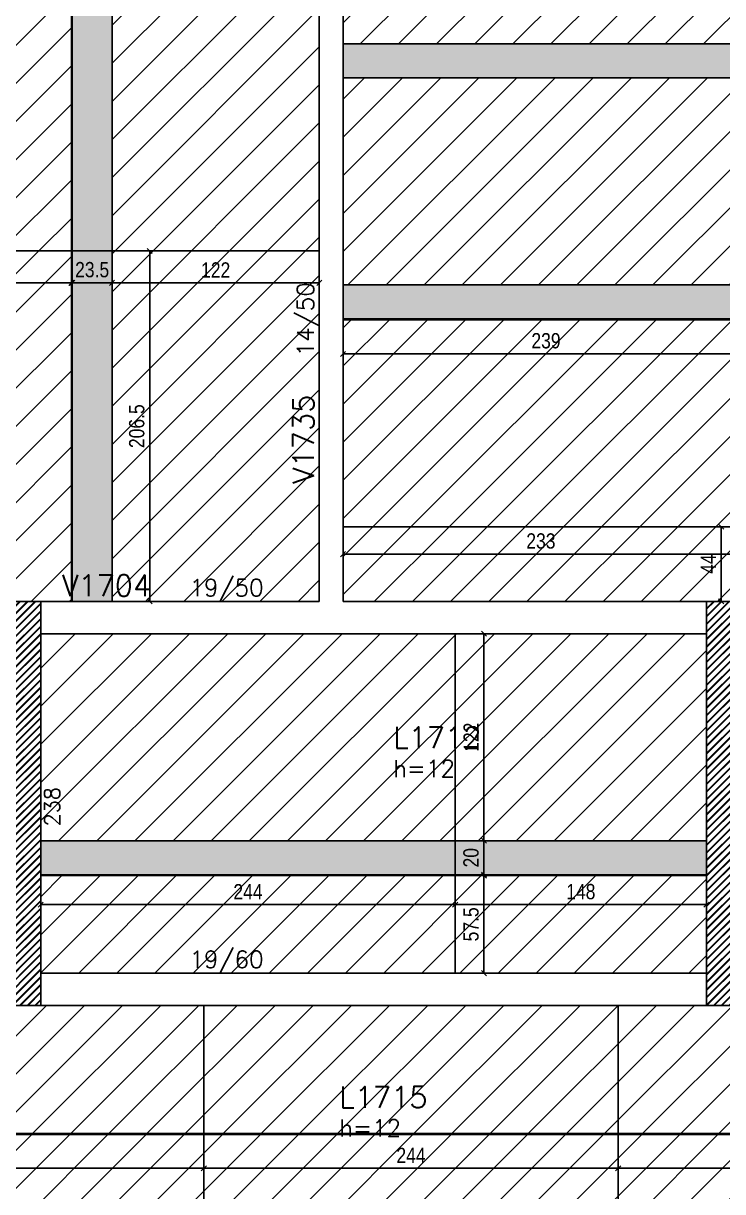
# Model space of a CAD drawing. Extents: x 1860 to 8661, y -614 to 3008.
# Drawn here: x 4649 to 5060, y 1275 to 1963 of the extents above; entities that cross this region are included whole.
import ezdxf

# ---------------------------------------------------------------- set-up
doc = ezdxf.new("R2010")
doc.units = 0
for name, color, linetype in [('COTA', 241, 'Continuous'), ('F-LAJES-DIM', 2, 'Continuous'), ('F-LAJES-NOME', 4, 'Continuous'), ('F-PILARES-DIM', 172, 'Continuous'), ('F-PILARES-HACH', 174, 'Continuous'), ('F-PILARES-S', 170, 'Continuous'), ('F-VIGAS', 3, 'Continuous'), ('F-VIGAS-DIM', 2, 'Continuous'), ('F-VIGAS-NOME', 4, 'Continuous'), ('Painéis', 200, 'Continuous')]:
    doc.layers.add(name, color=color, linetype=linetype)
doc.layers.add('Hachura', color=251, linetype='Continuous', lineweight=9)
doc.styles.add('COTA TECNICA-50', font='techl___.ttf', dxfattribs={"height": 9})
doc.styles.add('MCP', font='romans.shx')
doc.dimstyles.new('COTA PAINEL-50', dxfattribs={"dimtxt": 9, "dimasz": 3, "dimexe": 3, "dimexo": 3, "dimgap": 3, "dimtad": 1, "dimdec": 1, "dimzin": 12, "dimdsep": 46, "dimtxsty": 'COTA TECNICA-50', "dimblk1": 'OBLIQUE', "dimblk2": 'OBLIQUE', "dimsah": 1, "dimcen": 0.9, "dimclrd": 4, "dimclre": 4, "dimclrt": 240, "dimadec": 1, "dimazin": 3, "dimtfac": 1, "dimtdec": 1, "dimtmove": 0, "dimatfit": 3, "dimfxl": 1, "dimtolj": 1, "dimtzin": 12, "dimarcsym": 0})
pattern_1 = [(45, (4454.8736, 10738.8875), (-2.245064, 2.245064), [])]
pattern_2 = [(45, (4454.8736, 738.8875), (-2.245064, 2.245064), [])]

# ---------------------------------------------------------------- blocks, each defined once
blk = doc.blocks.new('_Oblique')
at = {"color": 0, "linetype": 'ByBlock', "lineweight": -2}
blk.add_line((-0.5, -0.5), (0.5, 0.5), dxfattribs=at)
blk = doc.blocks.new('*D1100')
at = {"layer": 'COTA', "color": 4, "lineweight": -2, "transparency": 16777216}
for p, q in [((4658.87, 1457.89), (4658.87, 1440.79)), ((4902.87, 1457.89), (4902.87, 1440.79)), ((4658.87, 1443.79), (4902.87, 1443.79))]:
    blk.add_line(p, q, dxfattribs=at)
at = {"layer": 'Defpoints', "color": 0, "transparency": 16777216}
for p in [(4658.87, 1460.89), (4902.87, 1460.89), (4902.87, 1443.79)]:
    blk.add_point(p, dxfattribs=at)
at = {"layer": 'COTA', "color": 4, "lineweight": -2, "transparency": 16777216, "xscale": 3, "yscale": 3, "zscale": 3, "rotation": 180}
blk.add_blockref('_Oblique', (4658.87, 1443.79), dxfattribs=at)
at = {"layer": 'COTA', "color": 4, "lineweight": -2, "transparency": 16777216, "xscale": 3, "yscale": 3, "zscale": 3}
blk.add_blockref('_Oblique', (4902.87, 1443.79), dxfattribs=at)
at = {"layer": 'COTA', "color": 240, "transparency": 16777216, "insert": (4780.87, 1451.36), "char_height": 9, "attachment_point": 5, "style": 'COTA TECNICA-50'}
blk.add_mtext('\\A1;244', dxfattribs=at)
blk = doc.blocks.new('*D1101')
at = {"layer": 'COTA', "color": 4, "lineweight": -2, "transparency": 16777216}
for p, q in [((4902.87, 1457.89), (4902.87, 1440.79)), ((5050.87, 1457.89), (5050.87, 1440.79)), ((4902.87, 1443.79), (5050.87, 1443.79))]:
    blk.add_line(p, q, dxfattribs=at)
at = {"layer": 'Defpoints', "color": 0, "transparency": 16777216}
for p in [(4902.87, 1460.89), (5050.87, 1460.89), (5050.87, 1443.79)]:
    blk.add_point(p, dxfattribs=at)
at = {"layer": 'COTA', "color": 4, "lineweight": -2, "transparency": 16777216, "xscale": 3, "yscale": 3, "zscale": 3, "rotation": 180}
blk.add_blockref('_Oblique', (4902.87, 1443.79), dxfattribs=at)
at = {"layer": 'COTA', "color": 4, "lineweight": -2, "transparency": 16777216, "xscale": 3, "yscale": 3, "zscale": 3}
blk.add_blockref('_Oblique', (5050.87, 1443.79), dxfattribs=at)
at = {"layer": 'COTA', "color": 240, "transparency": 16777216, "insert": (4976.87, 1451.38), "char_height": 9, "attachment_point": 5, "style": 'COTA TECNICA-50'}
blk.add_mtext('\\A1;148', dxfattribs=at)
blk = doc.blocks.new('*D1102')
at = {"layer": 'COTA', "color": 4, "lineweight": -2, "transparency": 16777216}
for p, q in [((4905.87, 1460.89), (4922.84, 1460.89)), ((4919.84, 1403.39), (4919.84, 1460.89)), ((4905.87, 1403.39), (4922.84, 1403.39))]:
    blk.add_line(p, q, dxfattribs=at)
at = {"layer": 'Defpoints', "color": 0, "transparency": 16777216}
for p in [(4902.87, 1460.89), (4919.84, 1460.89), (4902.87, 1403.39)]:
    blk.add_point(p, dxfattribs=at)
at = {"layer": 'COTA', "color": 4, "lineweight": -2, "transparency": 16777216, "xscale": 3, "yscale": 3, "zscale": 3}
for p, rotation in [((4919.84, 1460.89), 90), ((4919.84, 1403.39), 270)]:
    blk.add_blockref('_Oblique', p, dxfattribs=dict(at, rotation=rotation))
at = {"layer": 'COTA', "color": 240, "transparency": 16777216, "insert": (4912.24, 1432.14), "char_height": 9, "attachment_point": 5, "rotation": 90, "style": 'COTA TECNICA-50'}
blk.add_mtext('\\A1;57.5', dxfattribs=at)
blk = doc.blocks.new('*D1103')
at = {"layer": 'COTA', "color": 4, "lineweight": -2, "transparency": 16777216}
for p, q in [((4905.87, 1481.39), (4922.84, 1481.39)), ((4919.84, 1461.39), (4919.84, 1481.39)), ((4905.87, 1461.39), (4922.84, 1461.39))]:
    blk.add_line(p, q, dxfattribs=at)
at = {"layer": 'Defpoints', "color": 0, "transparency": 16777216}
for p in [(4902.87, 1481.39), (4919.84, 1481.39), (4902.87, 1461.39)]:
    blk.add_point(p, dxfattribs=at)
at = {"layer": 'COTA', "color": 4, "lineweight": -2, "transparency": 16777216, "xscale": 3, "yscale": 3, "zscale": 3}
for p, rotation in [((4919.84, 1481.39), 90), ((4919.84, 1461.39), 270)]:
    blk.add_blockref('_Oblique', p, dxfattribs=dict(at, rotation=rotation))
at = {"layer": 'COTA', "color": 240, "transparency": 16777216, "insert": (4912.25, 1471.39), "char_height": 9, "attachment_point": 5, "rotation": 90, "style": 'COTA TECNICA-50'}
blk.add_mtext('\\A1;20', dxfattribs=at)
blk = doc.blocks.new('*D1104')
at = {"layer": 'COTA', "color": 4, "lineweight": -2, "transparency": 16777216}
for p, q in [((4905.87, 1603.39), (4922.84, 1603.39)), ((4919.84, 1481.39), (4919.84, 1603.39)), ((4905.87, 1481.39), (4922.84, 1481.39))]:
    blk.add_line(p, q, dxfattribs=at)
at = {"layer": 'Defpoints', "color": 0, "transparency": 16777216}
for p in [(4902.87, 1603.39), (4919.84, 1603.39), (4902.87, 1481.39)]:
    blk.add_point(p, dxfattribs=at)
at = {"layer": 'COTA', "color": 4, "lineweight": -2, "transparency": 16777216, "xscale": 3, "yscale": 3, "zscale": 3}
for p, rotation in [((4919.84, 1603.39), 90), ((4919.84, 1481.39), 270)]:
    blk.add_blockref('_Oblique', p, dxfattribs=dict(at, rotation=rotation))
at = {"layer": 'COTA', "color": 240, "transparency": 16777216, "insert": (4912.29, 1542.39), "char_height": 9, "attachment_point": 5, "rotation": 90, "style": 'COTA TECNICA-50'}
blk.add_mtext('\\A1;122', dxfattribs=at)
blk = doc.blocks.new('*D1078')
at = {"layer": 'COTA', "color": 4, "lineweight": -2, "transparency": 16777216}
for p, q in [((4554.87, 1825.89), (4554.87, 1807.12)), ((4676.87, 1825.89), (4676.87, 1807.12)), ((4554.87, 1810.12), (4676.87, 1810.12))]:
    blk.add_line(p, q, dxfattribs=at)
at = {"layer": 'Defpoints', "color": 0, "transparency": 16777216}
for p in [(4554.87, 1828.89), (4676.87, 1828.89), (4676.87, 1810.12)]:
    blk.add_point(p, dxfattribs=at)
at = {"layer": 'COTA', "color": 4, "lineweight": -2, "transparency": 16777216, "xscale": 3, "yscale": 3, "zscale": 3, "rotation": 180}
blk.add_blockref('_Oblique', (4554.87, 1810.12), dxfattribs=at)
at = {"layer": 'COTA', "color": 4, "lineweight": -2, "transparency": 16777216, "xscale": 3, "yscale": 3, "zscale": 3}
blk.add_blockref('_Oblique', (4676.87, 1810.12), dxfattribs=at)
at = {"layer": 'COTA', "color": 240, "transparency": 16777216, "insert": (4615.87, 1817.67), "char_height": 9, "attachment_point": 5, "style": 'COTA TECNICA-50'}
blk.add_mtext('\\A1;122', dxfattribs=at)
blk = doc.blocks.new('*D1079')
at = {"layer": 'COTA', "color": 4, "lineweight": -2, "transparency": 16777216}
for p, q in [((4677.37, 1825.89), (4677.37, 1807.12)), ((4700.87, 1825.89), (4700.87, 1807.12)), ((4677.37, 1810.12), (4700.87, 1810.12))]:
    blk.add_line(p, q, dxfattribs=at)
at = {"layer": 'Defpoints', "color": 0, "transparency": 16777216}
for p in [(4677.37, 1828.89), (4700.87, 1828.89), (4700.87, 1810.12)]:
    blk.add_point(p, dxfattribs=at)
at = {"layer": 'COTA', "color": 4, "lineweight": -2, "transparency": 16777216, "xscale": 3, "yscale": 3, "zscale": 3, "rotation": 180}
blk.add_blockref('_Oblique', (4677.37, 1810.12), dxfattribs=at)
at = {"layer": 'COTA', "color": 4, "lineweight": -2, "transparency": 16777216, "xscale": 3, "yscale": 3, "zscale": 3}
blk.add_blockref('_Oblique', (4700.87, 1810.12), dxfattribs=at)
at = {"layer": 'COTA', "color": 240, "transparency": 16777216, "insert": (4689.12, 1817.81), "char_height": 9, "attachment_point": 5, "style": 'COTA TECNICA-50'}
blk.add_mtext('\\A1;23.5', dxfattribs=at)
blk = doc.blocks.new('*D1080')
at = {"layer": 'COTA', "color": 4, "lineweight": -2, "transparency": 16777216}
for p, q in [((4700.87, 1825.89), (4700.87, 1807.12)), ((4822.87, 1825.89), (4822.87, 1807.12)), ((4700.87, 1810.12), (4822.87, 1810.12))]:
    blk.add_line(p, q, dxfattribs=at)
at = {"layer": 'Defpoints', "color": 0, "transparency": 16777216}
for p in [(4700.87, 1828.89), (4822.87, 1828.89), (4822.87, 1810.12)]:
    blk.add_point(p, dxfattribs=at)
at = {"layer": 'COTA', "color": 4, "lineweight": -2, "transparency": 16777216, "xscale": 3, "yscale": 3, "zscale": 3, "rotation": 180}
blk.add_blockref('_Oblique', (4700.87, 1810.12), dxfattribs=at)
at = {"layer": 'COTA', "color": 4, "lineweight": -2, "transparency": 16777216, "xscale": 3, "yscale": 3, "zscale": 3}
blk.add_blockref('_Oblique', (4822.87, 1810.12), dxfattribs=at)
at = {"layer": 'COTA', "color": 240, "transparency": 16777216, "insert": (4761.87, 1817.67), "char_height": 9, "attachment_point": 5, "style": 'COTA TECNICA-50'}
blk.add_mtext('\\A1;122', dxfattribs=at)
blk = doc.blocks.new('*D1125')
at = {"layer": 'COTA', "color": 4, "lineweight": -2, "transparency": 16777216}
for p, q in [((4703.87, 1828.89), (4726.01, 1828.89)), ((4723.01, 1622.39), (4723.01, 1828.89)), ((4703.87, 1622.39), (4726.01, 1622.39))]:
    blk.add_line(p, q, dxfattribs=at)
at = {"layer": 'Defpoints', "color": 0, "transparency": 16777216}
for p in [(4700.87, 1828.89), (4723.01, 1828.89), (4700.87, 1622.39)]:
    blk.add_point(p, dxfattribs=at)
at = {"layer": 'COTA', "color": 4, "lineweight": -2, "transparency": 16777216, "xscale": 3, "yscale": 3, "zscale": 3}
for p, rotation in [((4723.01, 1828.89), 90), ((4723.01, 1622.39), 270)]:
    blk.add_blockref('_Oblique', p, dxfattribs=dict(at, rotation=rotation))
at = {"layer": 'COTA', "color": 240, "transparency": 16777216, "insert": (4715.41, 1725.64), "char_height": 9, "attachment_point": 5, "rotation": 90, "style": 'COTA TECNICA-50'}
blk.add_mtext('\\A1;206.5', dxfattribs=at)
blk = doc.blocks.new('*D1119')
at = {"layer": 'COTA', "color": 4, "lineweight": -2, "transparency": 16777216}
for p, q in [((4836.87, 1785.39), (4836.87, 1765.21)), ((5075.87, 1785.39), (5075.87, 1765.21)), ((4836.87, 1768.21), (5075.87, 1768.21))]:
    blk.add_line(p, q, dxfattribs=at)
at = {"layer": 'Defpoints', "color": 0, "transparency": 16777216}
for p in [(4836.87, 1788.39), (5075.87, 1788.39), (5075.87, 1768.21)]:
    blk.add_point(p, dxfattribs=at)
at = {"layer": 'COTA', "color": 4, "lineweight": -2, "transparency": 16777216, "xscale": 3, "yscale": 3, "zscale": 3, "rotation": 180}
blk.add_blockref('_Oblique', (4836.87, 1768.21), dxfattribs=at)
at = {"layer": 'COTA', "color": 4, "lineweight": -2, "transparency": 16777216, "xscale": 3, "yscale": 3, "zscale": 3}
blk.add_blockref('_Oblique', (5075.87, 1768.21), dxfattribs=at)
at = {"layer": 'COTA', "color": 240, "transparency": 16777216, "insert": (4956.37, 1775.93), "char_height": 9, "attachment_point": 5, "style": 'COTA TECNICA-50'}
blk.add_mtext('\\A1;239', dxfattribs=at)
blk = doc.blocks.new('*D1122')
at = {"layer": 'COTA', "color": 4, "lineweight": -2, "transparency": 16777216}
for p, q in [((4836.87, 1663.39), (4836.87, 1647.25)), ((5069.87, 1663.39), (5069.87, 1647.25)), ((4836.87, 1650.25), (5069.87, 1650.25))]:
    blk.add_line(p, q, dxfattribs=at)
at = {"layer": 'Defpoints', "color": 0, "transparency": 16777216}
for p in [(4836.87, 1666.39), (5069.87, 1666.39), (5069.87, 1650.25)]:
    blk.add_point(p, dxfattribs=at)
at = {"layer": 'COTA', "color": 4, "lineweight": -2, "transparency": 16777216, "xscale": 3, "yscale": 3, "zscale": 3, "rotation": 180}
blk.add_blockref('_Oblique', (4836.87, 1650.25), dxfattribs=at)
at = {"layer": 'COTA', "color": 4, "lineweight": -2, "transparency": 16777216, "xscale": 3, "yscale": 3, "zscale": 3}
blk.add_blockref('_Oblique', (5069.87, 1650.25), dxfattribs=at)
at = {"layer": 'COTA', "color": 240, "transparency": 16777216, "insert": (4953.37, 1657.95), "char_height": 9, "attachment_point": 5, "style": 'COTA TECNICA-50'}
blk.add_mtext('\\A1;233', dxfattribs=at)
blk = doc.blocks.new('*D1123')
at = {"layer": 'COTA', "color": 4, "lineweight": -2, "transparency": 16777216}
for p, q in [((5066.87, 1666.39), (5056.53, 1666.39)), ((5059.53, 1666.39), (5059.53, 1622.39)), ((5066.87, 1622.39), (5056.53, 1622.39))]:
    blk.add_line(p, q, dxfattribs=at)
at = {"layer": 'Defpoints', "color": 0, "transparency": 16777216}
for p in [(5069.87, 1666.39), (5059.53, 1622.39), (5069.87, 1622.39)]:
    blk.add_point(p, dxfattribs=at)
at = {"layer": 'COTA', "color": 4, "lineweight": -2, "transparency": 16777216, "xscale": 3, "yscale": 3, "zscale": 3}
for p, rotation in [((5059.53, 1666.39), 90), ((5059.53, 1622.39), 270)]:
    blk.add_blockref('_Oblique', p, dxfattribs=dict(at, rotation=rotation))
at = {"layer": 'COTA', "color": 240, "transparency": 16777216, "insert": (5051.97, 1644.39), "char_height": 9, "attachment_point": 5, "rotation": 90, "style": 'COTA TECNICA-50'}
blk.add_mtext('\\A1;44', dxfattribs=at)
blk = doc.blocks.new('*D1236')
at = {"layer": 'COTA', "color": 4, "lineweight": -2, "transparency": 16777216}
blk.add_line((4510.87, 1288.46), (4754.87, 1288.46), dxfattribs=at)
at = {"layer": 'Defpoints', "color": 0, "transparency": 16777216}
for p in [(4510.87, 1288.46), (4754.87, 1288.46), (4754.87, 1288.46)]:
    blk.add_point(p, dxfattribs=at)
at = {"layer": 'COTA', "color": 4, "lineweight": -2, "transparency": 16777216, "xscale": 3, "yscale": 3, "zscale": 3, "rotation": 180}
blk.add_blockref('_Oblique', (4510.87, 1288.46), dxfattribs=at)
at = {"layer": 'COTA', "color": 4, "lineweight": -2, "transparency": 16777216, "xscale": 3, "yscale": 3, "zscale": 3}
blk.add_blockref('_Oblique', (4754.87, 1288.46), dxfattribs=at)
at = {"layer": 'COTA', "color": 240, "transparency": 16777216, "insert": (4632.87, 1296.02), "char_height": 9, "attachment_point": 5, "style": 'COTA TECNICA-50'}
blk.add_mtext('\\A1;244', dxfattribs=at)
blk = doc.blocks.new('*D1237')
at = {"layer": 'COTA', "color": 4, "lineweight": -2, "transparency": 16777216}
blk.add_line((4754.87, 1288.46), (4998.87, 1288.46), dxfattribs=at)
at = {"layer": 'Defpoints', "color": 0, "transparency": 16777216}
for p in [(4754.87, 1288.46), (4998.87, 1288.46), (4998.87, 1288.46)]:
    blk.add_point(p, dxfattribs=at)
at = {"layer": 'COTA', "color": 4, "lineweight": -2, "transparency": 16777216, "xscale": 3, "yscale": 3, "zscale": 3, "rotation": 180}
blk.add_blockref('_Oblique', (4754.87, 1288.46), dxfattribs=at)
at = {"layer": 'COTA', "color": 4, "lineweight": -2, "transparency": 16777216, "xscale": 3, "yscale": 3, "zscale": 3}
blk.add_blockref('_Oblique', (4998.87, 1288.46), dxfattribs=at)
at = {"layer": 'COTA', "color": 240, "transparency": 16777216, "insert": (4876.87, 1296.02), "char_height": 9, "attachment_point": 5, "style": 'COTA TECNICA-50'}
blk.add_mtext('\\A1;244', dxfattribs=at)
blk = doc.blocks.new('*D1238')
at = {"layer": 'COTA', "color": 4, "lineweight": -2, "transparency": 16777216}
blk.add_line((4998.87, 1288.46), (5242.87, 1288.46), dxfattribs=at)
at = {"layer": 'Defpoints', "color": 0, "transparency": 16777216}
for p in [(4998.87, 1288.46), (5242.87, 1288.46), (5242.87, 1288.46)]:
    blk.add_point(p, dxfattribs=at)
at = {"layer": 'COTA', "color": 4, "lineweight": -2, "transparency": 16777216, "xscale": 3, "yscale": 3, "zscale": 3, "rotation": 180}
blk.add_blockref('_Oblique', (4998.87, 1288.46), dxfattribs=at)
at = {"layer": 'COTA', "color": 4, "lineweight": -2, "transparency": 16777216, "xscale": 3, "yscale": 3, "zscale": 3}
blk.add_blockref('_Oblique', (5242.87, 1288.46), dxfattribs=at)
at = {"layer": 'COTA', "color": 240, "transparency": 16777216, "insert": (5120.87, 1296.02), "char_height": 9, "attachment_point": 5, "style": 'COTA TECNICA-50'}
blk.add_mtext('\\A1;244', dxfattribs=at)

msp = doc.modelspace()

# ---------------------------------------------------------------- hatches: boundary and pattern name
at = {"layer": 'F-PILARES-HACH', "linetype": 'Continuous'}
h = msp.add_hatch(dxfattribs=at)
h.set_pattern_fill('ANSI31', color=256, style=0)
h.set_pattern_definition(pattern_1)
h.paths.add_polyline_path([(4658.87, 1384.39), (4658.87, 1622.39), (4393.87, 1622.39), (4393.87, 1603.39), (4639.87, 1603.39), (4639.87, 1403.39), (4420.87, 1403.39), (4420.87, 1384.39)], flags=16)
h = msp.add_hatch(dxfattribs=at)
h.set_pattern_fill('ANSI31', color=256, style=0)
h.set_pattern_definition(pattern_2)
h.paths.add_polyline_path([(4658.87, 1384.39), (4658.87, 1622.39), (4393.87, 1622.39), (4393.87, 1603.39), (4639.87, 1603.39), (4639.87, 1403.39), (4420.87, 1403.39), (4420.87, 1384.39)], flags=16)
h = msp.add_hatch(dxfattribs=at)
h.set_pattern_fill('ANSI31', color=256, style=0)
h.set_pattern_definition(pattern_1)
h.paths.add_polyline_path([(5050.87, 1384.39), (5069.87, 1384.39), (5069.87, 1622.39), (5050.87, 1622.39)], flags=16)
h = msp.add_hatch(dxfattribs=at)
h.set_pattern_fill('ANSI31', color=256, style=0)
h.set_pattern_definition(pattern_2)
h.paths.add_polyline_path([(5050.87, 1384.39), (5069.87, 1384.39), (5069.87, 1622.39), (5050.87, 1622.39)], flags=16)
at = {"layer": 'Hachura', "linetype": 'ByBlock'}
h = msp.add_hatch(dxfattribs=at)
h.set_pattern_fill('ANSI31', color=256, scale=5)
h.paths.add_polyline_path([(4534.87, 2072.89), (4412.87, 2072.89), (4412.87, 1828.89), (4534.87, 1828.89)])
h.paths.add_polyline_path([(4676.87, 2072.89), (4554.87, 2072.89), (4554.87, 1828.89), (4676.87, 1828.89)])
h.paths.add_polyline_path([(4700.87, 1828.89), (4822.87, 1828.89), (4822.87, 2072.89), (4797.87, 2072.89), (4700.87, 2072.89)])
h.paths.add_polyline_path([(4822.87, 1828.89), (4700.87, 1828.89), (4700.87, 1622.39), (4822.87, 1622.39)])
h = msp.add_hatch(color=256, dxfattribs=at)
h.dxf.hatch_style = 1
h.paths.add_polyline_path([(4554.87, 2072.89), (4534.87, 2072.89), (4534.87, 2053.39), (4554.87, 2053.39)])
h.paths.add_polyline_path([(4554.87, 2053.39), (4534.87, 2053.39), (4534.87, 2034.39), (4554.87, 2034.39)])
h.paths.add_polyline_path([(4554.87, 2034.39), (4534.87, 2034.39), (4534.87, 1828.89), (4554.87, 1828.89)])
h.paths.add_polyline_path([(4554.87, 1828.89), (4534.87, 1828.89), (4534.87, 1622.39), (4554.87, 1622.39)])
h.paths.add_polyline_path([(4700.87, 1828.89), (4677.37, 1828.89), (4677.37, 1622.39), (4700.87, 1622.39)])
h.paths.add_polyline_path([(4700.87, 2034.39), (4677.37, 2034.39), (4677.37, 1828.89), (4700.87, 1828.89)])
h.paths.add_polyline_path([(4700.87, 2053.39), (4677.37, 2053.39), (4677.37, 2034.39), (4700.87, 2034.39)])
h.paths.add_polyline_path([(4700.87, 2072.89), (4677.37, 2072.89), (4677.37, 2053.39), (4700.87, 2053.39)])
h = msp.add_hatch(dxfattribs=at)
h.set_pattern_fill('ANSI31', color=256, scale=5)
h.paths.add_polyline_path([(5075.87, 1950.89), (5075.87, 2072.89), (4876.87, 2072.89), (4836.87, 2072.89), (4836.87, 1950.89)])
h.paths.add_polyline_path([(5075.87, 2072.89), (5075.87, 1950.89), (5319.87, 1950.89), (5319.87, 2072.89)])
h.paths.add_polyline_path([(5563.87, 1950.89), (5563.87, 2039.39), (5563.87, 2072.89), (5319.87, 2072.89), (5319.87, 1950.89)])
h.paths.add_polyline_path([(5319.87, 1930.89), (5319.87, 1808.89), (5563.87, 1808.89), (5563.87, 1930.89)])
h.paths.add_polyline_path([(5319.87, 1930.89), (5075.87, 1930.89), (5075.87, 1808.89), (5319.87, 1808.89)])
h.paths.add_polyline_path([(5075.87, 1930.89), (4836.87, 1930.89), (4836.87, 1808.89), (5075.87, 1808.89)])
h.paths.add_polyline_path([(5075.87, 1788.39), (4836.87, 1788.39), (4836.87, 1666.39), (5075.87, 1666.39)])
h.paths.add_polyline_path([(5075.87, 1788.39), (5075.87, 1666.39), (5319.87, 1666.39), (5319.87, 1788.39)])
h.paths.add_polyline_path([(5191.87, 1646.39), (5191.87, 1567.39), (5319.87, 1567.39), (5319.87, 1646.39)])
h.paths.add_polyline_path([(5563.87, 1646.39), (5319.87, 1646.39), (5319.87, 1567.39), (5563.87, 1567.39)])
h.paths.add_polyline_path([(5563.87, 1666.39), (5563.87, 1788.39), (5319.87, 1788.39), (5319.87, 1666.39)])
at = {"layer": 'Hachura'}
h = msp.add_hatch(color=256, dxfattribs=at)
h.dxf.hatch_style = 1
h.paths.add_polyline_path([(4836.87, 1950.89), (4836.87, 1930.89), (5075.87, 1930.89), (5075.87, 1950.89)])
h.paths.add_polyline_path([(5075.87, 1788.89), (5075.87, 1808.89), (4836.87, 1808.89), (4836.87, 1788.89)])
h.paths.add_polyline_path([(5319.87, 1788.89), (5319.87, 1808.89), (5075.87, 1808.89), (5075.87, 1788.89)])
h.paths.add_polyline_path([(5319.87, 1930.89), (5319.87, 1950.89), (5075.87, 1950.89), (5075.87, 1930.89)])
h.paths.add_polyline_path([(5319.87, 1950.89), (5319.87, 1930.89), (5563.87, 1930.89), (5563.87, 1950.89)])
h.paths.add_polyline_path([(5319.87, 1808.89), (5319.87, 1788.89), (5563.87, 1788.89), (5563.87, 1808.89)])
h.paths.add_polyline_path([(5563.87, 1646.39), (5563.87, 1666.39), (5319.87, 1666.39), (5319.87, 1646.39)])
h.paths.add_polyline_path([(5191.87, 1666.39), (5191.87, 1646.39), (5319.87, 1646.39), (5319.87, 1666.39)])
h.paths.add_polyline_path([(5069.87, 1666.39), (5069.87, 1646.39), (5191.87, 1646.39), (5191.87, 1666.39)])
at = {"layer": 'Hachura', "linetype": 'ByBlock'}
h = msp.add_hatch(dxfattribs=at)
h.set_pattern_fill('ANSI31', color=256, scale=5)
h.paths.add_polyline_path([(4412.87, 1622.39), (4534.87, 1622.39), (4534.87, 1828.89), (4412.87, 1828.89)])
h.paths.add_polyline_path([(4534.87, 1622.39), (4554.87, 1622.39), (4554.87, 1828.89), (4534.87, 1828.89)])
h.paths.add_polyline_path([(4676.87, 1828.89), (4554.87, 1828.89), (4554.87, 1622.39), (4658.87, 1622.39), (4676.87, 1622.39)])
h.paths.add_polyline_path([(4836.87, 1666.39), (4836.87, 1622.39), (5050.87, 1622.39), (5069.87, 1622.39), (5069.87, 1666.39)])
h.paths.add_polyline_path([(5069.87, 1646.39), (5069.87, 1622.39), (5069.87, 1567.39), (5191.87, 1567.39), (5191.87, 1646.39)])
h = msp.add_hatch(dxfattribs=at)
h.set_pattern_fill('ANSI31', color=256, scale=5)
h.paths.add_polyline_path([(4902.87, 1481.39), (4902.87, 1603.39), (4829.87, 1603.39), (4658.87, 1603.39), (4658.87, 1481.39)])
h.paths.add_polyline_path([(5050.87, 1481.39), (5050.87, 1603.39), (4902.87, 1603.39), (4902.87, 1481.39)])
h.paths.add_polyline_path([(4902.87, 1460.89), (4902.87, 1403.39), (5050.87, 1403.39), (5050.87, 1460.89)])
h.paths.add_polyline_path([(4902.87, 1403.39), (4902.87, 1460.89), (4658.87, 1460.89), (4658.87, 1403.39)])
h = msp.add_hatch(color=256, dxfattribs=at)
h.dxf.hatch_style = 1
h.paths.add_polyline_path([(4902.87, 1481.39), (4658.87, 1481.39), (4658.87, 1461.39), (4902.87, 1461.39)])
h.paths.add_polyline_path([(5050.87, 1481.39), (4902.87, 1481.39), (4902.87, 1461.39), (5050.87, 1461.39)])
h = msp.add_hatch(dxfattribs=at)
h.set_pattern_fill('ANSI31', color=256, scale=5)
h.paths.add_polyline_path([(5486.87, 1308.39), (5486.87, 1232.39), (5730.87, 1232.39), (5730.87, 1308.39)])
h.paths.add_polyline_path([(5730.87, 1308.89), (5730.87, 1384.39), (5486.87, 1384.39), (5486.87, 1308.89)])
h.paths.add_polyline_path([(5486.87, 1308.89), (5486.87, 1384.39), (5242.87, 1384.39), (5242.87, 1308.89)])
h.paths.add_polyline_path([(5385.87, 1232.39), (5486.87, 1232.39), (5486.87, 1308.39), (5242.87, 1308.39), (5242.87, 1232.39)])
h.paths.add_polyline_path([(4998.87, 1308.39), (4998.87, 1232.39), (5050.87, 1232.39), (5069.87, 1232.39), (5242.87, 1232.39), (5242.87, 1308.39)])
h.paths.add_polyline_path([(5242.87, 1308.89), (5242.87, 1384.39), (5069.87, 1384.39), (5050.87, 1384.39), (4998.87, 1384.39), (4998.87, 1308.89)])
h.paths.add_polyline_path([(4998.87, 1384.39), (4754.87, 1384.39), (4754.87, 1308.89), (4998.87, 1308.89)])
h.paths.add_polyline_path([(4900.37, 1232.39), (4998.87, 1232.39), (4998.87, 1308.39), (4754.87, 1308.39), (4754.87, 1232.39)])
h.paths.add_polyline_path([(4510.87, 1308.39), (4510.87, 1232.39), (4713.87, 1232.39), (4754.87, 1232.39), (4754.87, 1308.39)])
h.paths.add_polyline_path([(4658.87, 1384.39), (4510.87, 1384.39), (4510.87, 1308.89), (4754.87, 1308.89), (4754.87, 1384.39)])
h.paths.add_polyline_path([(4510.87, 1308.89), (4510.87, 1384.39), (4420.87, 1384.39), (4266.87, 1384.39), (4266.87, 1308.89)])
h.paths.add_polyline_path([(4454.87, 1232.39), (4473.87, 1232.39), (4510.87, 1232.39), (4510.87, 1308.39), (4266.87, 1308.39), (4266.87, 1232.39)])
h.paths.add_polyline_path([(4235.87, 1232.39), (4254.87, 1232.39), (4266.87, 1232.39), (4266.87, 1308.39), (4083.87, 1308.39), (4083.87, 1232.39)])
h.paths.add_polyline_path([(4143.37, 1384.39), (4083.87, 1384.39), (4083.87, 1308.89), (4266.87, 1308.89), (4266.87, 1384.39)])
h.paths.add_polyline_path([(4083.87, 1232.39), (4083.87, 1212.39), (4235.87, 1212.39), (4235.87, 1232.39)])
h.paths.add_polyline_path([(4166.87, 1212.39), (4083.87, 1212.39), (4083.87, 1074.39), (4166.87, 1074.39)])
h.paths.add_polyline_path([(4235.87, 1212.39), (4167.37, 1212.39), (4167.37, 1074.39), (4235.87, 1074.39)])
h.paths.add_polyline_path([(4167.37, 952.39), (4235.87, 952.39), (4235.87, 1074.39), (4167.37, 1074.39)])
h.paths.add_polyline_path([(4166.87, 1074.39), (4083.87, 1074.39), (4083.87, 952.39), (4166.87, 952.39)])

# ---------------------------------------------------------------- linework, layer by layer
at = {"layer": 'F-PILARES-S', "linetype": 'Continuous'}
for points in [[(4658.87, 1384.39), (4658.87, 1622.39), (4393.87, 1622.39), (4393.87, 1603.39), (4639.87, 1603.39), (4639.87, 1403.39), (4420.87, 1403.39), (4420.87, 1384.39), (4658.87, 1384.39)], [(5050.87, 1384.39), (5069.87, 1384.39), (5069.87, 1622.39), (5050.87, 1622.39), (5050.87, 1384.39)]]:
    msp.add_lwpolyline(points, dxfattribs=at)
at = {"layer": 'F-VIGAS'}
for points in [[(4822.87, 2072.89), (4822.87, 1622.39)], [(4836.87, 1622.39), (4836.87, 2072.89)], [(4822.87, 1622.39), (4658.87, 1622.39)], [(5050.87, 1622.39), (4836.87, 1622.39)], [(4658.87, 1603.39), (4829.87, 1603.39)], [(4829.87, 1603.39), (5050.87, 1603.39)], [(5050.87, 1403.39), (4658.87, 1403.39)], [(4658.87, 1384.39), (5050.87, 1384.39)]]:
    msp.add_lwpolyline(points, dxfattribs=at)
at = {"layer": 'Painéis'}
msp.add_line((4902.87, 1403.39), (4902.87, 1603.39), dxfattribs=at)
for points in [[(4676.87, 2072.89), (4676.87, 1622.39)], [(4677.37, 2072.89), (4677.37, 1622.39)], [(4700.87, 2072.89), (4700.87, 1622.39)], [(4836.87, 1950.89), (5563.87, 1950.89)], [(4836.87, 1930.89), (5563.87, 1930.89)], [(4412.87, 1828.89), (4822.87, 1828.89)], [(4836.87, 1808.89), (5563.87, 1808.89)], [(4836.87, 1788.89), (5563.87, 1788.89)], [(4836.87, 1788.39), (5563.87, 1788.39)], [(4836.87, 1666.39), (5563.87, 1666.39)], [(4658.87, 1481.39), (5050.87, 1481.39)], [(4658.87, 1461.39), (5050.87, 1461.39)], [(4658.87, 1460.89), (5050.87, 1460.89)], [(4754.87, 1384.39), (4754.87, 1232.39)], [(4998.87, 1384.39), (4998.87, 1232.39)], [(4083.87, 1308.89), (5730.87, 1308.89)], [(4083.87, 1308.39), (5730.87, 1308.39)]]:
    msp.add_lwpolyline(points, dxfattribs=at)

# ---------------------------------------------------------------- texts
at = {"layer": 'F-LAJES-DIM', "linetype": 'Continuous', "style": 'MCP'}
for p in [(4866.35, 1518.95), (4834.63, 1307.11)]:
    msp.add_text('h=12', height=10, dxfattribs=at).set_placement(p)
at = {"layer": 'F-LAJES-NOME', "linetype": 'Continuous', "style": 'MCP'}
for s, p in [('L1712', (4866.35, 1535.95)), ('L1715', (4834.63, 1324.11))]:
    msp.add_text(s, height=12.5, dxfattribs=at).set_placement(p)
at = {"layer": 'F-PILARES-DIM', "linetype": 'Continuous', "style": 'MCP'}
msp.add_text('238', height=9, rotation=90, dxfattribs=at).set_placement((4670.12, 1489.89))
at = {"layer": 'F-VIGAS-DIM', "linetype": 'Continuous', "style": 'MCP'}
msp.add_text('14/50', height=10, rotation=90, dxfattribs=at).set_placement((4819.75, 1766.75))
for s, p in [('19/50', (4746.37, 1625.51)), ('19/60', (4746.37, 1406.51))]:
    msp.add_text(s, height=10, dxfattribs=at).set_placement(p)
at = {"layer": 'F-VIGAS-NOME', "linetype": 'Continuous', "style": 'MCP'}
msp.add_text('V1735', height=12.5, rotation=90, dxfattribs=at).set_placement((4819.75, 1691.75))
msp.add_text('V1704', height=12.5, dxfattribs=at).set_placement((4671.37, 1625.51))

# ---------------------------------------------------------------- dimensions: what is measured, and where the dimension line sits
at = {"layer": 'COTA'}
for base, p1, p2, picture, middle in [((4676.87, 1810.12), (4554.87, 1828.89), (4676.87, 1828.89), '*D1078', (4615.87, 1817.67)), ((4822.87, 1810.12), (4700.87, 1828.89), (4822.87, 1828.89), '*D1080', (4761.87, 1817.67)), ((5050.87, 1443.79), (4902.87, 1460.89), (5050.87, 1460.89), '*D1101', (4976.87, 1451.38)), ((4754.87, 1288.46), (4510.87, 1288.46), (4754.87, 1288.46), '*D1236', (4632.87, 1296.02)), ((4998.87, 1288.46), (4754.87, 1288.46), (4998.87, 1288.46), '*D1237', (4876.87, 1296.02)), ((5242.87, 1288.46), (4998.87, 1288.46), (5242.87, 1288.46), '*D1238', (5120.87, 1296.02))]:
    dim = msp.add_linear_dim(base=base, p1=p1, p2=p2, dimstyle='COTA PAINEL-50', override={"dimtmove": 1}, dxfattribs=at)
    dim.commit()
    dim.dimension.update_dxf_attribs({"geometry": picture, "text_midpoint": middle})
dim = msp.add_linear_dim(base=(4700.87, 1810.12), p1=(4677.37, 1828.89), p2=(4700.87, 1828.89), dimstyle='COTA PAINEL-50', dxfattribs=at)
dim.commit()
dim.dimension.update_dxf_attribs({"geometry": '*D1079', "text_midpoint": (4689.12, 1810.12), "dimtype": 160})
for base, p1, p2, picture, middle in [((4723.01, 1828.89), (4700.87, 1622.39), (4700.87, 1828.89), '*D1125', (4715.41, 1725.64)), ((5059.53, 1622.39), (5069.87, 1666.39), (5069.87, 1622.39), '*D1123', (5051.97, 1644.39)), ((4919.84, 1481.39), (4902.87, 1461.39), (4902.87, 1481.39), '*D1103', (4912.25, 1471.39)), ((4919.84, 1460.89), (4902.87, 1403.39), (4902.87, 1460.89), '*D1102', (4912.24, 1432.14))]:
    dim = msp.add_linear_dim(base=base, p1=p1, p2=p2, angle=90, dimstyle='COTA PAINEL-50', dxfattribs=at)
    dim.commit()
    dim.dimension.update_dxf_attribs({"geometry": picture, "text_midpoint": middle})
for base, p1, p2, picture, middle in [((5075.87, 1768.21), (4836.87, 1788.39), (5075.87, 1788.39), '*D1119', (4956.37, 1775.93)), ((5069.87, 1650.25), (4836.87, 1666.39), (5069.87, 1666.39), '*D1122', (4953.37, 1657.95)), ((4902.87, 1443.79), (4658.87, 1460.89), (4902.87, 1460.89), '*D1100', (4780.87, 1451.36))]:
    dim = msp.add_linear_dim(base=base, p1=p1, p2=p2, dimstyle='COTA PAINEL-50', dxfattribs=at)
    dim.commit()
    dim.dimension.update_dxf_attribs({"geometry": picture, "text_midpoint": middle})
dim = msp.add_linear_dim(base=(4919.84, 1603.39), p1=(4902.87, 1481.39), p2=(4902.87, 1603.39), angle=90, dimstyle='COTA PAINEL-50', override={"dimtmove": 1}, dxfattribs=at)
dim.commit()
dim.dimension.update_dxf_attribs({"geometry": '*D1104', "text_midpoint": (4912.29, 1542.39)})

doc.saveas('drawing.dxf')
